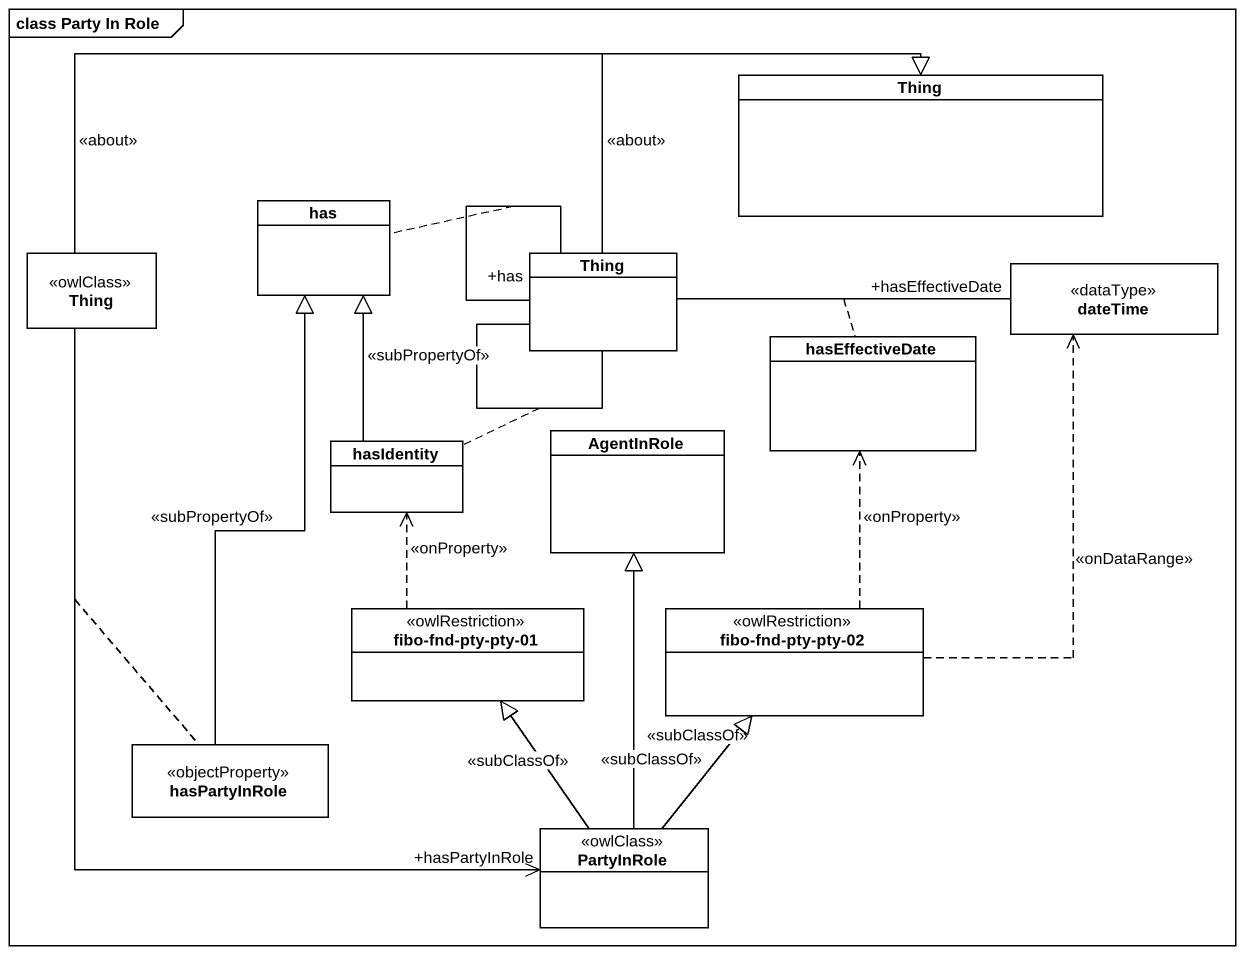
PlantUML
@startuml
mainframe class Party In Role
hide circle
hide empty members
class Thing
class has
class "Thing" as Thing_2 <<owlClass>>
class "Thing" as Thing_3
class dateTime <<dataType>>
class hasEffectiveDate
class hasIdentity
class AgentInRole
class "fibo-fnd-pty-pty-01" as fibo_fnd_pty_pty_01 <<owlRestriction>>
class "fibo-fnd-pty-pty-02" as fibo_fnd_pty_pty_02 <<owlRestriction>>
class hasPartyInRole <<objectProperty>>
class PartyInRole <<owlClass>>
Thing_2 -right-|> Thing : <<about>>
Thing_2 --> "+hasPartyInRole" PartyInRole
(Thing_2, PartyInRole) .. hasPartyInRole
Thing_3 -right-|> Thing : <<about>>
Thing_3 -- "+has" Thing_3
(Thing_3, Thing_3) .. has
Thing_3 -- Thing_3
(Thing_3, Thing_3) .. hasIdentity
Thing_3 -right- "+hasEffectiveDate" dateTime
(Thing_3, dateTime) .. hasEffectiveDate
hasIdentity -up-|> has : <<subPropertyOf>>
fibo_fnd_pty_pty_01 .up.> hasIdentity : <<onProperty>>
fibo_fnd_pty_pty_02 .up.> dateTime : <<onDataRange>>
fibo_fnd_pty_pty_02 .up.> hasEffectiveDate : <<onProperty>>
hasPartyInRole -up-|> has : <<subPropertyOf>>
PartyInRole -up-|> AgentInRole : <<subClassOf>>
PartyInRole -up-|> fibo_fnd_pty_pty_01 : <<subClassOf>>
PartyInRole -up-|> fibo_fnd_pty_pty_02 : <<subClassOf>>
@enduml
